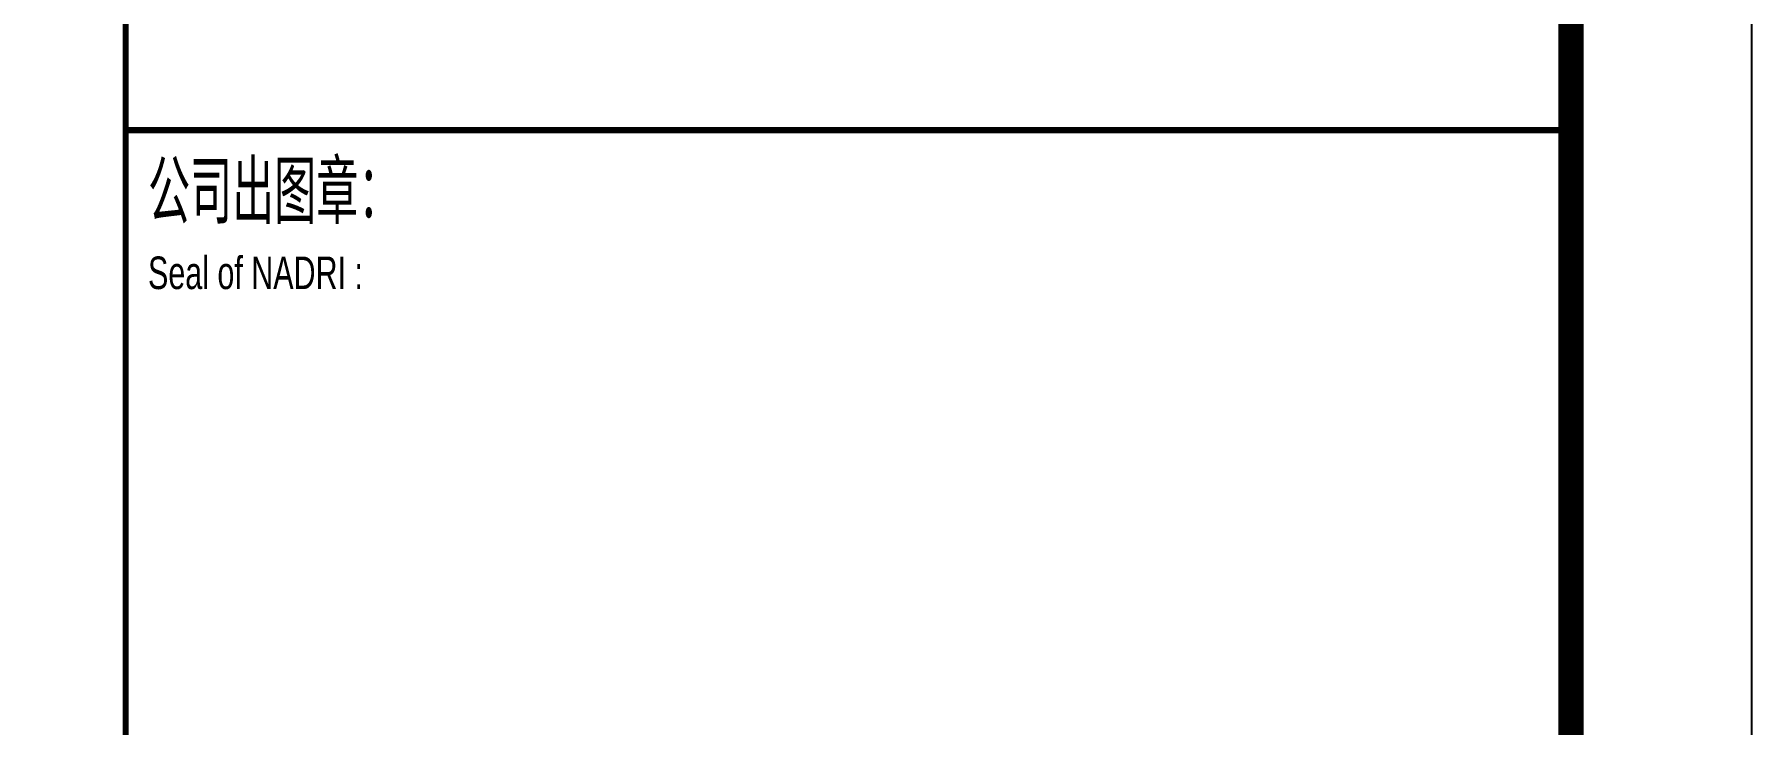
# Model space of a CAD drawing. Extents: x -59851 to 653804, y -249523 to 437614.
# Drawn here: x 14761 to 24267, y 22506 to 26324 of the extents above; entities that cross this region are included whole.
import ezdxf
from ezdxf.enums import TextEntityAlignment as Align

# ---------------------------------------------------------------- set-up
doc = ezdxf.new("R2010")
doc.units = 0
doc.header["$LTSCALE"] = 1000
doc.header["$MEASUREMENT"] = 0
for name, color, linetype in [('1#内审修改版_1_1_2236$0$LABEL_PM', 7, 'Continuous'), ('LABEL_FIXBOX_PM', 7, 'Continuous'), ('LABEL_FIXTXT_PM', 3, 'Continuous'), ('LABEL_TXT_PM', 1, 'Continuous')]:
    doc.layers.add(name, color=color, linetype=linetype)
doc.styles.add('LABEL_FIXTXT_PM', font='pm_njadri_r.shx', dxfattribs={"width": 0.7, "bigfont": 'pm_njadri_hztxt.shx'})
doc.styles.add('LABEL_TXT_PM', font='pm_njadri_romans1.shx', dxfattribs={"width": 0.7, "bigfont": 'pm_njadri_hztxt.shx'})

# ---------------------------------------------------------------- blocks, each defined once
blk = doc.blocks.new('PMSheet_A1_20150113_5-3892016032414355901')
at = {"layer": 'LABEL_FIXBOX_PM'}
blk.add_lwpolyline([(0, 594), (841, 594), (841, 0), (0, 0)], close=True, dxfattribs=at)
at = {"layer": 'LABEL_FIXBOX_PM', "const_width": 1.4}
blk.add_lwpolyline([(831, 584), (25, 584), (25, 10), (831, 10)], close=True, dxfattribs=at)
at = {"layer": 'LABEL_FIXBOX_PM', "const_width": 0.35}
for points in [[(751, 10), (751, 584)], [(751, 377), (831, 377)]]:
    blk.add_lwpolyline(points, dxfattribs=at)
at = {"layer": 'LABEL_FIXTXT_PM', "style": 'LABEL_FIXTXT_PM', "width": 0.7}
for s, height, p in [('公司出图章：', 3.5, (752.239, 371.802)), ('Seal of NADRI :', 1.8, (752.239, 368.206))]:
    blk.add_text(s, height=height, dxfattribs=at).set_placement(p)
at = {"layer": 'LABEL_TXT_PM', "style": 'LABEL_TXT_PM'}
for tag, height, width, p in [('修改图应说明理由', 4.5, 0.7, (788.353, 468.8)), ('出图章签名', 4.5, 0.7, (759.458, 338.088)), ('建设单位_U01', 4.5, 0.7, (800.9, 212.141)), ('建设单位', 4.5, 0.7, (800.9, 210.197)), ('建设单位_D01', 4.5, 0.7, (800.9, 207.403)), ('项目名称_U01', 4.5, 0.7, (800.9, 200.423)), ('项目名称', 4.5, 0.7, (800.9, 198.194)), ('项目名称_D01', 4.5, 0.7, (800.9, 195.297)), ('设计编号', 4.5, 0.6, (780.758, 187.897)), ('分项号', 4.5, 0.6, (820.258, 187.997)), ('项目经理', 4.5, 0.7, (780.258, 171.997)), ('项目经理签名', 4.5, 0.7, (810.177, 172.265)), ('审定', 4.5, 0.7, (780.258, 163.897)), ('审定签名', 4.5, 0.7, (810.177, 164.165)), ('审核', 4.5, 0.7, (780.258, 155.997)), ('审核签名', 4.5, 0.7, (810.177, 156.265)), ('项目负责签名', 4.5, 0.7, (810.177, 148.265)), ('项目负责', 4.5, 0.7, (780.258, 147.997)), ('专业负责', 4.5, 0.7, (780.258, 139.997)), ('专业负责签名', 4.5, 0.7, (810.177, 140.265)), ('校对', 4.5, 0.7, (780.258, 131.897)), ('校对签名', 4.5, 0.7, (810.177, 132.165)), ('设计', 4.5, 0.7, (780.258, 123.997)), ('设计签名', 4.5, 0.7, (810.177, 124.265)), ('绘制', 4.5, 0.7, (780.258, 115.897)), ('绘制签名', 4.5, 0.7, (810.177, 116.165)), ('方案_01', 4.5, 0.7, (780.258, 95.897)), ('方案_01签名', 4.5, 0.7, (810.177, 96.165)), ('方案_02签名', 4.5, 0.7, (810.177, 88.165)), ('方案_02', 4.5, 0.7, (780.258, 87.897)), ('方案_03', 4.5, 0.7, (780.286, 79.897)), ('方案_03签名', 4.5, 0.7, (810.205, 80.165)), ('方案_04签名', 4.5, 0.7, (810.177, 72.165)), ('方案_04', 4.5, 0.7, (780.258, 71.897)), ('图名_U02', 4.5, 0.7, (790.5, 60.2)), ('图名_U01', 4.5, 0.7, (790.5, 54.2)), ('图名', 4.5, 0.7, (790.5, 47.955)), ('图名_D01', 4.5, 0.7, (790.5, 42.4)), ('图名_D02', 4.5, 0.7, (790.5, 37)), ('图档号', 3.5, 0.7, (781.1, 20.953)), ('日期', 3.5, 0.7, (801.067, 20.953)), ('版本号', 3.5, 0.7, (820.267, 20.953)), ('图号', 3.5, 0.7, (760.967, 20.953))]:
    blk.add_attdef(tag, text='', height=height, dxfattribs=dict(at, width=width)).set_placement(p, align=Align.CENTER)
blk = doc.blocks.new('1#内审修改版_1_1_2236$0$A$C00DD019C')
at = {"color": 0}
for p, q in [((9315, 7467), (9315, 0)), ((9315, 0), (0, 0))]:
    blk.add_line(p, q, dxfattribs=at)

msp = doc.modelspace()

# ---------------------------------------------------------------- block references
at = {"xscale": 100, "yscale": 100, "zscale": 100}
msp.add_blockref('PMSheet_A1_20150113_5-3892016032414355901', (-59833.4, -11905.4), dxfattribs=at)
at = {"layer": '1#内审修改版_1_1_2236$0$LABEL_PM', "xscale": 0.8588547726394609, "yscale": 0.8588547726394609, "zscale": 0.858854772610357}
msp.add_blockref('1#内审修改版_1_1_2236$0$A$C00DD019C', (15266.6, 25794.6), dxfattribs=at)

doc.saveas('drawing.dxf')
